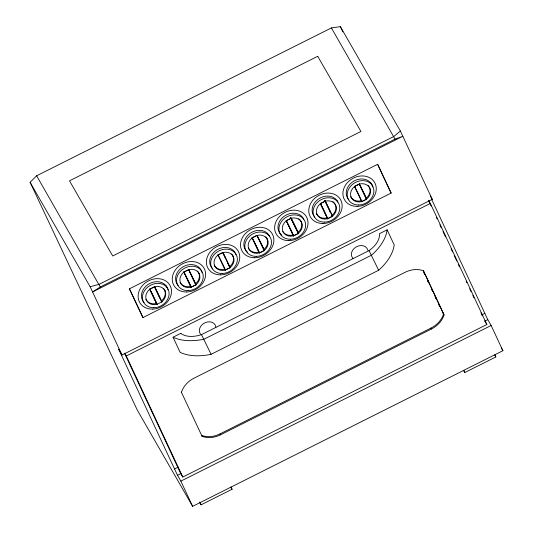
<?xml version="1.0" encoding="UTF-8"?>
<svg xmlns="http://www.w3.org/2000/svg" width="533" height="533" viewBox="0 0 533 533"><rect width="100%" height="100%" fill="white"/><g stroke="black" fill="none" stroke-linecap="round" stroke-linejoin="round"><path stroke-width="0.8" d="M192.626 506.35L137.274 410.057L30.095 182.293L36.624 175.783L331.386 27.923L340.374 26.65L400.39 131.058L432.276 199.355L122.004 354.998L118.639 349.148L177.496 475.276L180.854 481.126L192.626 506.35L502.905 350.707L491.133 325.483L487.768 319.633L431.377 198.782M400.39 131.058L393.8 136.508L99.038 284.369L90.11 286.701L30.095 182.293M180.587 283.096A10.42 8.668 -29.9 0 1 183.918 272.05L188.695 269.651A10.767 0.406 63.4 0 1 194.185 280.578A10.767 0.406 63.4 0 1 195.831 284.829L191.054 287.22A10.42 8.668 -29.9 0 1 180.587 283.096L180.107 282.263A10.42 8.668 -29.9 0 0 190.574 286.388L191.054 287.22L195.871 284.809A10.42 8.668 -29.9 0 0 199.202 273.755L198.722 272.923M214.719 265.974A10.42 8.668 -29.9 0 1 218.044 254.927L222.861 252.515A10.767 0.406 63.4 0 1 228.317 263.462A10.767 0.406 63.4 0 1 229.963 267.706L225.186 270.104A10.42 8.668 -29.9 0 1 214.719 265.974L214.239 265.141A10.42 8.668 -29.9 0 0 224.706 269.265L225.186 270.104A10.767 0.406 63.4 0 0 223.534 265.854A10.767 0.406 63.4 0 0 218.044 254.927L222.821 252.535A10.42 8.668 -29.9 0 1 233.334 256.639A10.42 8.668 -29.9 0 1 230.003 267.686M263.535 250.95L259.951 252.749M297.661 233.827L293.443 235.859A10.42 8.668 -29.9 0 1 282.976 231.735A10.42 8.668 -29.9 0 1 286.308 220.689L291.085 218.29A10.767 0.406 63.4 0 1 296.575 229.217A10.767 0.406 63.4 0 1 298.227 233.461L298.267 233.441A10.42 8.668 -29.9 0 0 301.591 222.394L301.112 221.561M369.376 187.323L369.855 188.156A10.42 8.668 -29.9 0 1 366.524 199.202L361.707 201.621A10.42 8.668 -29.9 0 1 351.24 197.496L350.761 196.657M146.455 300.219A10.42 8.668 -29.9 0 1 149.786 289.172L154.563 286.774A10.42 8.668 -29.9 0 1 165.07 290.878A10.42 8.668 -29.9 0 1 161.746 301.925L156.922 304.343A10.42 8.668 -29.9 0 1 146.455 300.219L145.975 299.379A10.42 8.668 -29.9 0 0 156.442 303.51L156.922 304.343A10.767 0.406 63.4 0 0 155.276 300.099A10.767 0.406 63.4 0 0 149.786 289.172L154.603 286.754A10.767 0.406 63.4 0 1 160.053 297.7A10.767 0.406 63.4 0 1 161.706 301.945L154.463 286.641M267.466 239.517A10.42 8.668 -29.9 0 0 256.993 235.393L252.176 237.811A10.767 0.406 63.4 0 1 257.666 248.738A10.767 0.406 63.4 0 1 259.318 252.982A10.42 8.668 -29.9 0 1 248.844 248.858A10.42 8.668 -29.9 0 1 252.176 237.811L256.953 235.413A10.767 0.406 63.4 0 1 262.443 246.339A10.767 0.406 63.4 0 1 264.095 250.583L264.135 250.563A10.42 8.668 -29.9 0 0 267.466 239.517L266.986 238.684M331.673 214.899L332.352 216.345L327.575 218.737A10.42 8.668 -29.9 0 1 317.108 214.612A10.42 8.668 -29.9 0 1 320.44 203.566L325.217 201.168M90.11 286.701L92.575 291.937L402.855 136.295L395.033 139.126L100.271 286.987L92.575 291.937L122.004 354.998M129.412 288.819L377.63 164.304L391.162 193.053L142.937 317.568L129.412 288.819L142.937 317.568M183.918 272.05A10.767 0.406 63.4 0 1 189.408 282.976A10.767 0.406 63.4 0 1 191.054 287.22L183.918 272.05L188.735 269.631A10.42 8.668 -29.9 0 1 199.202 273.755M297.541 233.807L293.443 235.859L286.308 220.689L291.125 218.27A10.42 8.668 -29.9 0 1 301.591 222.394M320.44 203.566A10.767 0.406 63.4 0 1 325.93 214.493A10.767 0.406 63.4 0 1 327.575 218.737L320.44 203.566L325.257 201.148A10.42 8.668 -29.9 0 1 335.723 205.278A10.42 8.668 -29.9 0 1 332.392 216.325L327.575 218.737L320.639 204.179M369.855 188.156A10.42 8.668 -29.9 0 0 359.389 184.032L354.565 186.443A10.42 8.668 -29.9 0 0 351.24 197.496M229.483 266.866L229.523 266.846A10.42 8.668 -29.9 0 0 231.582 253.928M263.615 249.75L263.655 249.73A10.42 8.668 -29.9 0 0 265.707 236.805M297.747 232.628L297.787 232.608A10.42 8.668 -29.9 0 0 298.68 218.677M331.872 215.505L331.912 215.485A10.42 8.668 -29.9 0 0 332.812 201.561M351.114 197.323A10.42 8.668 -29.9 0 0 361.227 200.781L361.707 201.621L366.524 199.202L366.044 198.369A10.42 8.668 -29.9 0 0 368.103 185.444M225.865 269.758L229.963 267.706M259.997 252.642L263.409 250.93M124.682 353.179L126.281 355.957L430.351 203.433L486.856 324.517L182.786 477.048L180.381 472.871L124.582 353.286M180.82 333.338A23.445 14.065 -25 0 0 201.474 334.644L369.029 250.597A23.445 14.065 -25 0 0 379.396 233.727L387.151 229.83L394.2 244.947A50.588 30.348 -25 0 1 378.65 270.251L211.101 354.298A50.588 30.348 -25 0 1 180.114 352.34L173.058 337.222L180.814 333.332M181.493 392.228A21.713 17.349 -29.5 0 1 194.072 378.15L405.06 272.316A21.713 17.349 -29.5 0 1 423.508 270.831L444.076 314.903A21.713 17.349 -29.5 0 1 431.497 328.981L220.509 434.815A21.713 17.349 -29.5 0 1 202.06 436.3L201.547 435.394A21.713 17.349 -29.5 0 0 219.996 433.909L430.984 328.068A21.713 17.349 -29.5 0 0 443.563 313.99L423.342 270.664M174.558 468.98L178.249 467.128M481.879 314.823L484.837 313.337M177.496 475.276L181.213 473.411M484.797 321.126L487.768 319.633M180.854 481.126L491.133 325.483M199.462 502.046L201.061 504.831L232.088 489.261L231.062 487.082M463.597 370.442L464.796 372.534L495.823 356.97L494.797 354.785M366.044 198.369L366.524 199.202A10.767 0.406 63.4 0 0 364.839 194.978A10.767 0.406 63.4 0 0 359.349 184.052L354.565 186.443A10.767 0.406 63.4 0 1 360.055 197.377A10.767 0.406 63.4 0 1 361.707 201.621L354.425 186.337M430.411 196.104L432.276 199.355M331.386 27.923L395.033 139.126M428.752 200.648L430.351 203.433M501.253 347.836L502.905 350.707M484.857 321.039L486.856 324.517M495.024 355.578L495.823 356.97M390.562 192.007L391.162 193.053M370.915 183.046L372.001 184.931M337.149 200.794L337.869 202.047A13.898 11.559 -29.9 0 0 318.947 198.702A13.898 11.559 -29.9 0 0 314.743 216.998M335.244 204.439L335.723 205.278M331.912 215.485L332.392 216.325A10.767 0.406 63.4 0 0 330.746 212.074A10.767 0.406 63.4 0 0 325.257 201.148M316.629 213.78L317.108 214.612M286.168 220.575L293.443 235.859A10.767 0.406 63.4 0 0 291.798 231.615A10.767 0.406 63.4 0 0 286.308 220.689M252.036 237.698L259.318 252.982L252.176 237.811M248.844 248.858L248.365 248.018A10.42 8.668 -29.9 0 0 258.838 252.149M232.854 255.8L233.334 256.639M195.871 284.809L195.351 283.989A10.42 8.668 -29.9 0 0 197.45 271.05M166.136 285.775L167.215 287.653M164.59 290.045L165.07 290.878M161.746 301.925L161.266 301.092A10.42 8.668 -29.9 0 0 163.804 288.753M230.889 487.175L232.088 489.261M36.624 175.783L100.271 286.987M442.79 312.631L444.076 314.903M430.984 328.068L431.497 328.981M369.029 250.597L378.65 270.251M201.474 334.644L211.101 354.298M219.996 433.909L220.509 434.815M340.374 26.65L342.852 31.913M463.77 370.348L464.796 372.534M359.349 184.052L366.484 199.222M359.249 183.918L365.705 197.643M324.777 200.315L330.993 213.453M324.737 200.335L330.513 212.62M290.645 217.437L296.421 229.716M296.528 229.85L298.227 233.461A10.767 0.406 63.4 0 0 296.615 229.197A10.767 0.406 63.4 0 0 291.125 218.27M290.605 217.457L295.362 227.571M256.953 235.413L264.095 250.583M222.821 252.535L225.546 258.312M227.245 261.923L229.283 266.26M222.721 252.402L227.145 261.79M227.824 263.235L229.143 266.147M217.904 254.814L225.186 270.104M188.695 269.651L195.831 284.829M188.595 269.518L195.011 283.27M183.772 271.937L190.574 286.388M154.423 286.661L159.86 298.22M149.786 289.172L156.922 304.343M149.646 289.059L156.442 303.51M200.035 502.646L201.061 504.831M428.652 200.761L431.11 206.024M436.374 217.304L437.073 218.81M439.885 224.826L441.284 227.838M443.043 231.595L445.501 236.859M451.111 248.891L452.517 251.902M454.269 255.66L456.728 260.93M458.487 264.688L459.539 266.946M466.202 281.231L466.908 282.737M469.713 288.753L471.119 291.764M472.871 295.522L473.924 297.78M480.946 312.824L482.345 315.829M377.63 164.304L390.209 191.26M423.895 272.43L424.941 274.668M427.733 280.644L428.779 282.89M431.563 288.866L432.609 291.105M435.048 296.335L436.094 298.573M438.886 304.55L439.932 306.788M424.081 273.016L424.774 274.508M427.566 280.485L428.612 282.723M431.397 288.699L432.443 290.945M435.234 296.921L435.927 298.413M439.065 305.136L439.765 306.628M181.327 392.068L202.06 436.3M126.281 355.957L182.786 477.048M200.481 334.138A8.681 6.942 -29.5 0 1 205.012 322.751A8.681 6.942 -29.5 0 1 215.865 327.082M352.913 258.332A8.681 6.942 -29.5 0 1 356.37 246.826A8.681 6.942 -29.5 0 1 367.797 250.21M292.963 235.026A10.42 8.668 -29.9 0 1 282.856 231.562M281.744 235.153A13.898 11.559 -29.9 0 1 284.069 216.338A13.898 11.559 -29.9 0 1 303.737 219.17M212.354 268.359A13.898 11.559 -29.9 0 1 217.337 249.597A13.898 11.559 -29.9 0 1 236.012 254.834M144.09 302.604A13.898 11.559 -29.9 0 1 149.473 283.616A13.898 11.559 -29.9 0 1 167.935 289.819M327.095 217.904A10.42 8.668 -29.9 0 1 316.982 214.446M178.222 285.481A13.898 11.559 -29.9 0 1 183.605 266.493A13.898 11.559 -29.9 0 1 202.067 272.696M348.875 199.875A13.898 11.559 -29.9 0 1 354.258 180.887A13.898 11.559 -29.9 0 1 372.72 187.096M173.058 337.229A50.588 30.348 -25 0 0 204.046 339.188L371.601 255.14A50.588 30.348 -25 0 0 387.151 229.836M256.993 235.393A10.767 0.406 63.4 0 1 262.483 246.319A10.767 0.406 63.4 0 1 264.135 250.563M247.612 252.276A13.898 11.559 -29.9 0 1 249.944 233.461A13.898 11.559 -29.9 0 1 269.605 236.292M317.715 56.298L69.497 180.814L112.703 255.987L360.928 131.471L317.715 56.298M290.345 239.25A13.898 11.559 -29.9 0 0 304.696 220.842A13.898 11.559 -29.9 0 0 281.81 221.108A13.898 11.559 -29.9 0 0 290.345 239.25M288.906 240.623A17.369 14.451 -29.9 0 0 306.841 217.611A17.369 14.451 -29.9 0 0 278.233 217.95A17.369 14.451 -29.9 0 0 288.906 240.623M222.088 273.489A13.898 11.559 -29.9 0 0 236.439 255.08A13.898 11.559 -29.9 0 0 213.553 255.354A13.898 11.559 -29.9 0 0 222.088 273.489M220.642 274.861A17.369 14.451 -29.9 0 0 238.577 251.856A17.369 14.451 -29.9 0 0 209.975 252.189A17.369 14.451 -29.9 0 0 220.642 274.861M153.824 307.728A13.898 11.559 -29.9 0 0 168.175 289.326A13.898 11.559 -29.9 0 0 145.289 289.592A13.898 11.559 -29.9 0 0 153.824 307.728M152.378 309.107A17.369 14.451 -29.9 0 0 170.32 286.094A17.369 14.451 -29.9 0 0 141.711 286.434A17.369 14.451 -29.9 0 0 152.378 309.107M324.477 222.128A13.898 11.559 -29.9 0 0 338.828 203.719A13.898 11.559 -29.9 0 0 315.942 203.986A13.898 11.559 -29.9 0 0 324.477 222.128M323.031 223.5A17.369 14.451 -29.9 0 0 340.967 200.495A17.369 14.451 -29.9 0 0 312.365 200.828A17.369 14.451 -29.9 0 0 323.031 223.5M187.956 290.612A13.898 11.559 -29.9 0 0 202.307 272.203A13.898 11.559 -29.9 0 0 179.421 272.47A13.898 11.559 -29.9 0 0 187.956 290.612M186.51 291.984A17.369 14.451 -29.9 0 0 204.445 268.972A17.369 14.451 -29.9 0 0 175.843 269.312A17.369 14.451 -29.9 0 0 186.51 291.984M358.609 205.005A13.898 11.559 -29.9 0 0 372.96 186.597A13.898 11.559 -29.9 0 0 350.074 186.87A13.898 11.559 -29.9 0 0 358.609 205.005M357.163 206.378A17.369 14.451 -29.9 0 0 375.099 183.372A17.369 14.451 -29.9 0 0 346.497 183.712A17.369 14.451 -29.9 0 0 357.163 206.378M256.22 256.366A13.898 11.559 -29.9 0 0 270.564 237.958A13.898 11.559 -29.9 0 0 247.685 238.231A13.898 11.559 -29.9 0 0 256.22 256.366M254.774 257.745A17.369 14.451 -29.9 0 0 272.709 234.733A17.369 14.451 -29.9 0 0 244.101 235.073A17.369 14.451 -29.9 0 0 254.774 257.745"/></g></svg>
